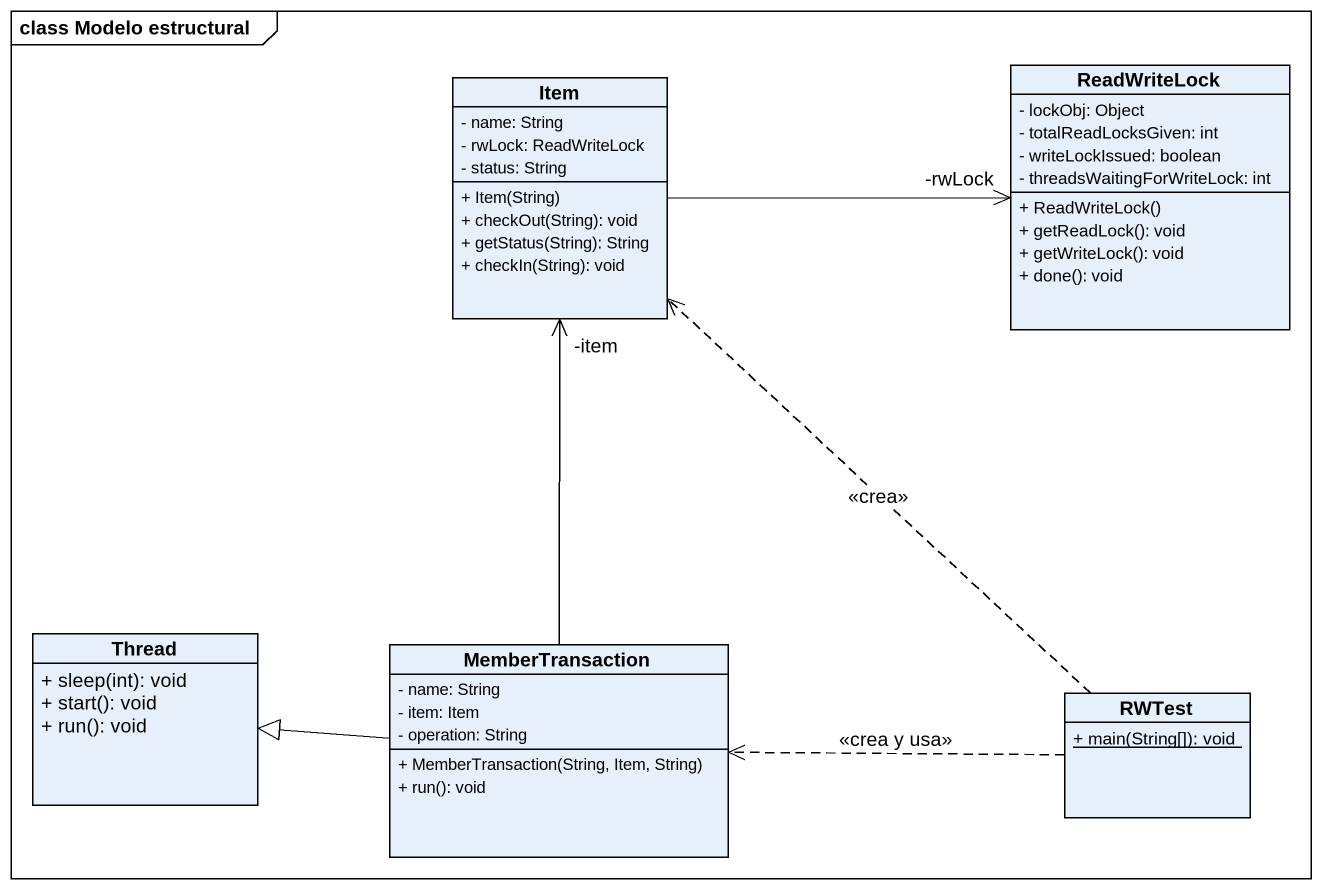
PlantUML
@startuml
mainframe class Modelo estructural
hide circle
hide empty members
skinparam classAttributeIconSize 0
class Item {
  - name: String
  - rwLock: ReadWriteLock
  - status: String
  + Item(String)
  + checkOut(String): void
  + getStatus(String): String
  + checkIn(String): void
}
class ReadWriteLock {
  - lockObj: Object
  - totalReadLocksGiven: int
  - writeLockIssued: boolean
  - threadsWaitingForWriteLock: int
  + ReadWriteLock()
  + getReadLock(): void
  + getWriteLock(): void
  + done(): void
}
class Thread {
  + sleep(int): void
  + start(): void
  + run(): void
}
class MemberTransaction {
  - name: String
  - item: Item
  - operation: String
  + MemberTransaction(String, Item, String)
  + run(): void
}
class RWTest {
  {static} + main(String[]): void
}
Item -right-> "-rwLock" ReadWriteLock
MemberTransaction -up-> "-item" Item
MemberTransaction -left-|> Thread
RWTest .up.> Item : <<crea>>
RWTest .left.> MemberTransaction : <<crea y usa>>
@enduml
